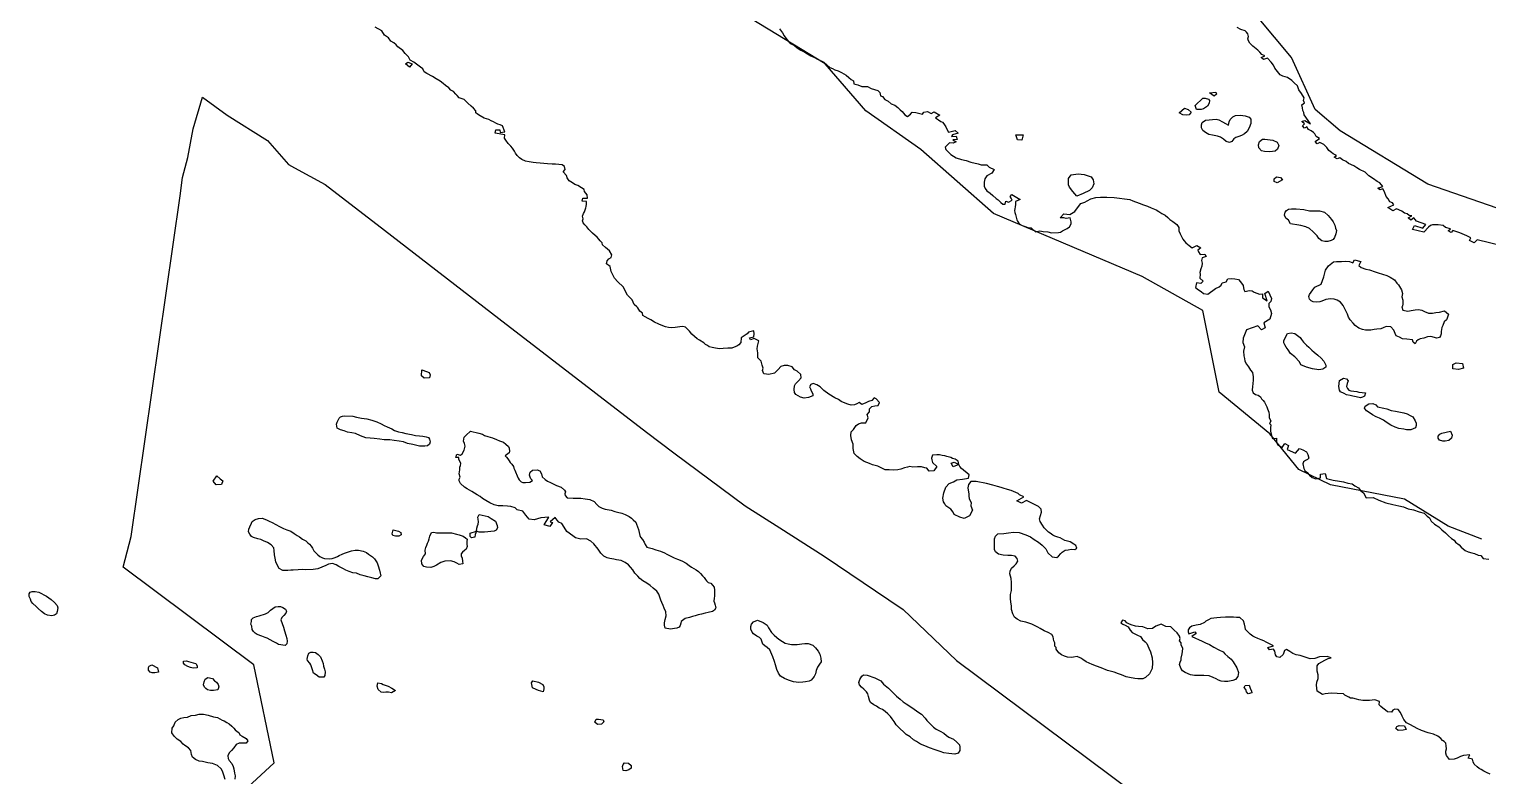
# Model space of a CAD drawing. Header units: metres. Extents: x 13.21 to 19.52, y 42.14 to 46.62.
# Drawn here: x 15.2277 to 15.4171, y 43.8948 to 43.9919 of the extents above; entities that cross this region are included whole.
import ezdxf

# ---------------------------------------------------------------- set-up
doc = ezdxf.new("R2010")
doc.units = ezdxf.units.M
doc.header["$MEASUREMENT"] = 0
for name, color, linetype in [('CESTE', 5, 'Continuous'), ('granica', 2, 'Continuous'), ('hr', 9, 'Continuous')]:
    doc.layers.add(name, color=color, linetype=linetype)

msp = doc.modelspace()

# ---------------------------------------------------------------- linework, layer by layer
at = {"layer": 'CESTE'}
for points in [[(15.45416, 43.94772), (15.44783, 43.95325), (15.4365, 43.96029), (15.42992, 43.96568), (15.42559, 43.96744), (15.41831, 43.96858), (15.40932, 43.97169), (15.39793, 43.97866), (15.39469, 43.98141), (15.39162, 43.98815), (15.38519, 43.99587), (15.36815, 44.00631), (15.36432, 44.01093), (15.36068, 44.01761), (15.35487, 44.02347), (15.34184, 44.03433), (15.3224, 44.04236), (15.3135, 44.05019)], [(15.41631, 43.92557), (15.41195, 43.92727), (15.40629, 43.93075), (15.39668, 43.93262), (15.39257, 43.9346), (15.38877, 43.93924), (15.38222, 43.94466), (15.38007, 43.95529), (15.37221, 43.95969), (15.35288, 43.96789), (15.34345, 43.97622), (15.33634, 43.98124), (15.33105, 43.98734), (15.31204, 43.99894)]]:
    msp.add_lwpolyline(points, dxfattribs=at)
at = {"layer": 'granica'}
msp.add_lwpolyline([(15.25493, 43.89228), (15.2595, 43.8965), (15.25683, 43.90924), (15.23986, 43.9219), (15.24091, 43.92589), (15.2473, 43.97021), (15.2476, 43.97256), (15.24828, 43.97518), (15.24897, 43.97892), (15.2502, 43.98301), (15.25337, 43.98068), (15.25862, 43.97737), (15.26136, 43.97425), (15.26213, 43.97384), (15.26611, 43.97168), (15.2738, 43.96574), (15.28867, 43.95425), (15.30783, 43.93946), (15.3114, 43.9368), (15.32065, 43.92988), (15.32515, 43.92702), (15.33091, 43.92336), (15.33931, 43.91768), (15.34117, 43.91643), (15.34808, 43.90978), (15.37097, 43.89273)], dxfattribs=at)
at = {"layer": 'hr'}
for points in [[(15.41739, 43.895), (15.41692, 43.89523), (15.41658, 43.89539), (15.41623, 43.8956), (15.41597, 43.89573), (15.41572, 43.89597), (15.41534, 43.89631), (15.41518, 43.89661), (15.41512, 43.89697), (15.41455, 43.89711), (15.41477, 43.89752), (15.41393, 43.89744), (15.41353, 43.8973), (15.41313, 43.89711), (15.41273, 43.89696), (15.41213, 43.89692), (15.41172, 43.89745), (15.41166, 43.89776), (15.41166, 43.898), (15.41173, 43.89832), (15.41169, 43.89871), (15.41166, 43.89903), (15.41144, 43.89924), (15.41121, 43.8994), (15.41099, 43.89963), (15.41062, 43.89995), (15.41005, 43.9002), (15.40935, 43.90038), (15.4085, 43.9007), (15.40793, 43.90096), (15.40707, 43.90142), (15.40652, 43.90169), (15.40618, 43.90211), (15.40596, 43.90254), (15.40574, 43.90302), (15.40545, 43.9034), (15.40504, 43.90348), (15.40478, 43.90332), (15.40459, 43.90307), (15.40406, 43.90313), (15.4038, 43.90334), (15.40345, 43.90357), (15.4032, 43.9038), (15.403, 43.90403), (15.40301, 43.90444), (15.40241, 43.90467), (15.40174, 43.90458), (15.4012, 43.90458), (15.40088, 43.9046), (15.40035, 43.90469), (15.40006, 43.90474), (15.39955, 43.90487), (15.39926, 43.9049), (15.39904, 43.90504), (15.39853, 43.90526), (15.39835, 43.90545), (15.39755, 43.90549), (15.39673, 43.90554), (15.39597, 43.90545), (15.39564, 43.90538), (15.39495, 43.90579), (15.39489, 43.9062), (15.39486, 43.90659), (15.39488, 43.90696), (15.39507, 43.90746), (15.39505, 43.90792), (15.39492, 43.9084), (15.39492, 43.90908), (15.39517, 43.90941), (15.39591, 43.90985), (15.39635, 43.91003), (15.39676, 43.91014), (15.39623, 43.91032), (15.39523, 43.91028), (15.39463, 43.91004), (15.39403, 43.90999), (15.3935, 43.91019), (15.39274, 43.91042), (15.39219, 43.91053), (15.39178, 43.91069), (15.3914, 43.91094), (15.39096, 43.91122), (15.39068, 43.91108), (15.39051, 43.91056), (15.39007, 43.91019), (15.38971, 43.91028), (15.38953, 43.91051), (15.38943, 43.91099), (15.38927, 43.91126), (15.38874, 43.91118), (15.38851, 43.91149), (15.38925, 43.9117), (15.38829, 43.91216), (15.38801, 43.91234), (15.38766, 43.91248), (15.38721, 43.91264), (15.38683, 43.9128), (15.38658, 43.91294), (15.38623, 43.91321), (15.38601, 43.91344), (15.38563, 43.91381), (15.38559, 43.91413), (15.38551, 43.91452), (15.38535, 43.91493), (15.38487, 43.91537), (15.38446, 43.91537), (15.38408, 43.9154), (15.38357, 43.91543), (15.38302, 43.91541), (15.38239, 43.91537), (15.38192, 43.91534), (15.38113, 43.91525), (15.38081, 43.91509), (15.38046, 43.9149), (15.38029, 43.91472), (15.37976, 43.91445), (15.37924, 43.9144), (15.37865, 43.91427), (15.37836, 43.91404), (15.37817, 43.91376), (15.37817, 43.91352), (15.37827, 43.91324), (15.37906, 43.91351), (15.37921, 43.91331), (15.37865, 43.91292), (15.37912, 43.91271), (15.37951, 43.91253), (15.37998, 43.91232), (15.38043, 43.9121), (15.38093, 43.91186), (15.38153, 43.91152), (15.38216, 43.91118), (15.38271, 43.9109), (15.38296, 43.91065), (15.38334, 43.91029), (15.38375, 43.90994), (15.38403, 43.9096), (15.38451, 43.90884), (15.38471, 43.90822), (15.38464, 43.90772), (15.38432, 43.90733), (15.38397, 43.90717), (15.38333, 43.90704), (15.3829, 43.90704), (15.38248, 43.90708), (15.38212, 43.90722), (15.38181, 43.90742), (15.38143, 43.90758), (15.3809, 43.90779), (15.3802, 43.90784), (15.37963, 43.90784), (15.37902, 43.90783), (15.37848, 43.90793), (15.37781, 43.90823), (15.37744, 43.90843), (15.37722, 43.90878), (15.37706, 43.90928), (15.37715, 43.90958), (15.37727, 43.90987), (15.37727, 43.91008), (15.3774, 43.91065), (15.37744, 43.91095), (15.37751, 43.91134), (15.37729, 43.91182), (15.37728, 43.91207), (15.37705, 43.91234), (15.37715, 43.91265), (15.37706, 43.91294), (15.37677, 43.91338), (15.37636, 43.91372), (15.37592, 43.91415), (15.37528, 43.9142), (15.37468, 43.9145), (15.374, 43.91425), (15.37353, 43.91396), (15.37293, 43.91392), (15.3723, 43.91416), (15.37172, 43.9142), (15.37135, 43.91427), (15.37078, 43.91441), (15.37046, 43.91457), (15.37023, 43.9147), (15.37001, 43.91496), (15.36964, 43.91502), (15.36945, 43.91468), (15.3697, 43.91453), (15.37002, 43.91438), (15.37037, 43.91418), (15.37066, 43.91373), (15.37093, 43.91344), (15.37159, 43.9131), (15.37199, 43.91291), (15.37225, 43.91252), (15.37258, 43.91223), (15.37281, 43.912), (15.37306, 43.91141), (15.37331, 43.91093), (15.3735, 43.91013), (15.37356, 43.90949), (15.37349, 43.90873), (15.37318, 43.90807), (15.37262, 43.90757), (15.37229, 43.90742), (15.37166, 43.90741), (15.37124, 43.90743), (15.37057, 43.90759), (15.37014, 43.90768), (15.36953, 43.90791), (15.36912, 43.90807), (15.36855, 43.90826), (15.36769, 43.9085), (15.3669, 43.90885), (15.36626, 43.90906), (15.36573, 43.90926), (15.36493, 43.9096), (15.36449, 43.9099), (15.36423, 43.91011), (15.36376, 43.91029), (15.36331, 43.9102), (15.363, 43.91016), (15.36252, 43.9102), (15.36211, 43.91034), (15.36175, 43.91052), (15.36138, 43.91077), (15.36106, 43.91128), (15.36106, 43.91148), (15.36088, 43.91164), (15.36087, 43.91208), (15.36074, 43.91235), (15.36065, 43.91288), (15.36049, 43.91315), (15.35998, 43.91342), (15.35948, 43.91363), (15.35897, 43.91393), (15.35865, 43.91411), (15.35789, 43.91453), (15.35712, 43.91477), (15.35646, 43.91489), (15.35599, 43.91516), (15.35563, 43.91544), (15.35541, 43.91585), (15.35525, 43.9164), (15.35523, 43.9169), (15.35516, 43.91739), (15.3551, 43.91784), (15.3551, 43.91837), (15.35523, 43.91887), (15.35526, 43.91938), (15.35522, 43.91993), (15.3552, 43.92043), (15.35504, 43.92107), (15.35507, 43.92139), (15.35526, 43.92178), (15.35558, 43.92208), (15.35586, 43.92237), (15.35606, 43.92272), (15.35599, 43.92304), (15.3557, 43.92334), (15.35526, 43.92345), (15.35478, 43.92345), (15.35415, 43.92347), (15.35355, 43.92359), (15.35317, 43.9239), (15.35304, 43.9242), (15.35304, 43.92475), (15.35301, 43.92519), (15.35304, 43.9256), (15.35314, 43.92595), (15.35346, 43.92624), (15.35425, 43.92631), (15.35485, 43.92638), (15.35549, 43.92647), (15.35622, 43.92642), (15.3571, 43.92612), (15.35771, 43.92588), (15.35818, 43.92551), (15.35875, 43.92519), (15.35924, 43.9248), (15.35971, 43.9243), (15.35997, 43.92379), (15.36054, 43.92327), (15.36113, 43.92319), (15.36136, 43.92334), (15.36165, 43.92368), (15.36183, 43.92388), (15.36221, 43.92415), (15.3626, 43.92418), (15.36298, 43.92425), (15.36346, 43.9242), (15.36374, 43.92438), (15.36358, 43.92475), (15.36332, 43.92493), (15.36285, 43.92521), (15.36218, 43.9254), (15.36187, 43.92558), (15.36155, 43.92574), (15.36126, 43.92583), (15.36085, 43.92597), (15.3606, 43.9261), (15.36028, 43.92633), (15.36003, 43.92649), (15.35949, 43.92702), (15.35927, 43.92739), (15.35898, 43.92786), (15.35888, 43.92821), (15.35899, 43.92865), (15.35914, 43.92908), (15.3591, 43.92945), (15.35876, 43.92981), (15.35806, 43.93015), (15.35717, 43.93059), (15.35654, 43.93022), (15.35593, 43.93056), (15.35682, 43.93105), (15.35629, 43.93132), (15.35609, 43.9315), (15.35552, 43.93175), (15.35521, 43.93187), (15.35474, 43.93201), (15.35416, 43.93219), (15.35388, 43.93226), (15.35343, 43.9324), (15.35282, 43.93258), (15.352, 43.93281), (15.35063, 43.93304), (15.34997, 43.93304), (15.34965, 43.93267), (15.34956, 43.93224), (15.34959, 43.93194), (15.34971, 43.93146), (15.34971, 43.9312), (15.34975, 43.9308), (15.34999, 43.93031), (15.34997, 43.9299), (15.35018, 43.92934), (15.34977, 43.92858), (15.34908, 43.92826), (15.34851, 43.92841), (15.3478, 43.92876), (15.34766, 43.92909), (15.34738, 43.92944), (15.34669, 43.92991), (15.34657, 43.93017), (15.34641, 43.93041), (15.34633, 43.93091), (15.34646, 43.93159), (15.3467, 43.93232), (15.34716, 43.93279), (15.34769, 43.933), (15.34813, 43.93326), (15.34887, 43.93337), (15.34964, 43.93349), (15.34972, 43.93393), (15.34874, 43.93473), (15.34851, 43.93501), (15.34842, 43.93528), (15.34832, 43.93572), (15.34793, 43.93596), (15.34759, 43.93606), (15.34734, 43.93617), (15.34686, 43.93629), (15.34658, 43.93638), (15.34623, 43.93643), (15.34587, 43.93652), (15.34556, 43.93654), (15.34498, 43.93647), (15.34486, 43.93611), (15.34489, 43.93587), (15.34498, 43.93553), (15.34554, 43.93501), (15.34514, 43.93446), (15.34454, 43.93438), (15.34425, 43.9348), (15.34397, 43.93485), (15.34356, 43.93495), (15.34301, 43.93496), (15.34241, 43.93493), (15.34205, 43.93502), (15.34173, 43.93493), (15.34133, 43.93482), (15.34088, 43.93467), (15.34048, 43.93459), (15.33988, 43.93453), (15.33936, 43.93457), (15.33884, 43.93459), (15.33788, 43.93505), (15.33717, 43.93521), (15.3368, 43.93538), (15.3361, 43.93567), (15.33559, 43.93599), (15.33521, 43.93631), (15.33482, 43.93668), (15.33466, 43.93736), (15.33467, 43.93791), (15.33445, 43.93849), (15.33439, 43.93904), (15.33441, 43.9395), (15.33473, 43.93983), (15.33505, 43.94032), (15.33538, 43.94055), (15.33574, 43.94067), (15.33634, 43.9407), (15.33662, 43.94133), (15.33648, 43.94176), (15.33679, 43.94209), (15.33679, 43.94252), (15.33712, 43.94281), (15.33748, 43.9429), (15.33792, 43.94295), (15.3381, 43.94334), (15.33765, 43.9438), (15.3374, 43.94391), (15.33709, 43.94359), (15.33668, 43.94345), (15.33632, 43.94327), (15.33579, 43.94307), (15.33546, 43.94334), (15.33515, 43.94317), (15.33486, 43.94304), (15.33441, 43.94299), (15.334, 43.94309), (15.33365, 43.94322), (15.33314, 43.94347), (15.33279, 43.9437), (15.33229, 43.94393), (15.33153, 43.94441), (15.33086, 43.94487), (15.33039, 43.94535), (15.32997, 43.94562), (15.32947, 43.94578), (15.32918, 43.94567), (15.32899, 43.94535), (15.32912, 43.9451), (15.32921, 43.94485), (15.32946, 43.94446), (15.32943, 43.94421), (15.32888, 43.94398), (15.32832, 43.94389), (15.32784, 43.94402), (15.32724, 43.94437), (15.32704, 43.94462), (15.32702, 43.94503), (15.32705, 43.94548), (15.32718, 43.94574), (15.32759, 43.94613), (15.32794, 43.94653), (15.32788, 43.94698), (15.3274, 43.94738), (15.32707, 43.94759), (15.32676, 43.94798), (15.32619, 43.94812), (15.32572, 43.94814), (15.32527, 43.948), (15.32492, 43.94761), (15.32448, 43.94713), (15.32372, 43.94697), (15.32343, 43.947), (15.32308, 43.94704), (15.32289, 43.9475), (15.323, 43.9478), (15.32287, 43.94818), (15.32274, 43.94871), (15.32229, 43.94914), (15.32229, 43.94979), (15.32219, 43.95029), (15.32226, 43.95066), (15.32241, 43.95134), (15.32184, 43.95164), (15.32136, 43.95148), (15.3212, 43.95171), (15.32178, 43.95184), (15.32184, 43.95223), (15.32178, 43.95265), (15.32108, 43.95247), (15.32089, 43.95223), (15.32067, 43.95207), (15.32013, 43.95175), (15.32009, 43.95114), (15.31981, 43.9508), (15.31959, 43.95065), (15.31924, 43.95052), (15.31892, 43.9504), (15.31842, 43.95038), (15.31778, 43.95034), (15.31733, 43.95031), (15.31682, 43.9504), (15.31638, 43.95047), (15.31596, 43.95058), (15.31574, 43.95075), (15.31549, 43.95088), (15.31527, 43.95107), (15.31472, 43.95143), (15.31444, 43.9516), (15.31409, 43.95189), (15.31372, 43.95221), (15.31342, 43.95258), (15.31317, 43.95285), (15.31289, 43.95313), (15.31254, 43.95322), (15.31215, 43.95315), (15.31156, 43.95306), (15.31108, 43.95304), (15.3107, 43.95306), (15.31031, 43.95315), (15.30994, 43.95328), (15.30943, 43.95352), (15.30888, 43.95376), (15.30841, 43.95409), (15.30806, 43.95425), (15.30765, 43.95448), (15.30736, 43.95463), (15.3073, 43.95492), (15.30697, 43.95521), (15.3067, 43.95564), (15.30657, 43.95574), (15.30624, 43.95608), (15.30597, 43.95666), (15.30538, 43.95729), (15.30479, 43.95835), (15.30412, 43.95902), (15.30368, 43.95948), (15.30348, 43.9599), (15.30326, 43.96037), (15.30314, 43.96101), (15.30263, 43.96134), (15.30273, 43.96175), (15.30294, 43.962), (15.30323, 43.96218), (15.30334, 43.96254), (15.30303, 43.96303), (15.30253, 43.96349), (15.30212, 43.96383), (15.30206, 43.96406), (15.30183, 43.96436), (15.30167, 43.96454), (15.30145, 43.96482), (15.30116, 43.96504), (15.30082, 43.96534), (15.30037, 43.9658), (15.30009, 43.96616), (15.29984, 43.9664), (15.29961, 43.96669), (15.29954, 43.96695), (15.2996, 43.9672), (15.29952, 43.96754), (15.29967, 43.96788), (15.29977, 43.96811), (15.29986, 43.96836), (15.29996, 43.96861), (15.29999, 43.96882), (15.30003, 43.96911), (15.30003, 43.96947), (15.29948, 43.9695), (15.29958, 43.96987), (15.30018, 43.9699), (15.30012, 43.97031), (15.2998, 43.97076), (15.29974, 43.971), (15.29939, 43.97125), (15.29894, 43.97152), (15.29853, 43.97166), (15.29824, 43.97188), (15.2978, 43.97214), (15.29754, 43.97255), (15.29745, 43.97285), (15.29703, 43.97333), (15.29729, 43.97362), (15.2972, 43.97402), (15.29687, 43.9742), (15.29644, 43.97426), (15.29601, 43.97431), (15.29558, 43.97431), (15.29497, 43.97436), (15.29449, 43.97438), (15.29405, 43.97442), (15.29351, 43.97447), (15.2931, 43.97451), (15.29259, 43.97459), (15.29214, 43.9747), (15.29167, 43.97492), (15.29134, 43.97513), (15.29103, 43.97543), (15.29081, 43.97575), (15.29068, 43.97598), (15.29043, 43.97637), (15.29021, 43.97665), (15.28986, 43.97701), (15.28957, 43.97744), (15.28941, 43.97769), (15.28944, 43.97811), (15.28817, 43.97833), (15.28827, 43.97879), (15.28881, 43.97879), (15.28884, 43.97842), (15.28944, 43.97849), (15.28912, 43.97928), (15.28884, 43.97941), (15.28855, 43.9795), (15.28826, 43.97964), (15.28798, 43.97982), (15.28767, 43.97994), (15.28738, 43.9801), (15.28677, 43.9803), (15.28624, 43.9806), (15.28591, 43.98081), (15.28566, 43.98097), (15.28569, 43.98123), (15.28536, 43.98157), (15.28509, 43.98186), (15.28463, 43.98225), (15.28416, 43.98273), (15.28353, 43.98293), (15.28327, 43.98321), (15.28306, 43.98341), (15.28277, 43.98377), (15.28245, 43.98391), (15.28216, 43.98424), (15.28172, 43.98455), (15.28143, 43.98481), (15.28105, 43.98509), (15.28054, 43.98538), (15.28003, 43.9857), (15.27931, 43.98607), (15.27898, 43.98631), (15.2788, 43.98668), (15.27851, 43.98691), (15.27762, 43.98758), (15.27715, 43.98782), (15.27693, 43.98824), (15.27652, 43.98871), (15.27619, 43.9891), (15.27554, 43.98957), (15.27534, 43.98981), (15.27501, 43.99008), (15.27465, 43.99031), (15.27432, 43.99073), (15.27383, 43.99108), (15.27346, 43.99162), (15.2726, 43.99212)], [(15.3251, 43.99191), (15.32551, 43.99139), (15.32573, 43.991), (15.32608, 43.99052), (15.32636, 43.99016), (15.32662, 43.98995), (15.32707, 43.98971), (15.32742, 43.98942), (15.32787, 43.98914), (15.3284, 43.98887), (15.32875, 43.98865), (15.32917, 43.98837), (15.32964, 43.98818), (15.33005, 43.98796), (15.33085, 43.98757), (15.33132, 43.98718), (15.33164, 43.98688), (15.33199, 43.98672), (15.33231, 43.98658), (15.33275, 43.98642), (15.33317, 43.98622), (15.33377, 43.98588), (15.33412, 43.98558), (15.3344, 43.98533), (15.33472, 43.98515), (15.33475, 43.98476), (15.33528, 43.98461), (15.33581, 43.98442), (15.33654, 43.98438), (15.33701, 43.98416), (15.33788, 43.98388), (15.33814, 43.98364), (15.33822, 43.98317), (15.33847, 43.98311), (15.33879, 43.98271), (15.33923, 43.98249), (15.3396, 43.98214), (15.34007, 43.98196), (15.34048, 43.98166), (15.34079, 43.98135), (15.34105, 43.98114), (15.34139, 43.98071), (15.34174, 43.98052), (15.34213, 43.98082), (15.34235, 43.98105), (15.34283, 43.981), (15.34369, 43.98079), (15.34387, 43.98105), (15.34435, 43.98116), (15.3448, 43.98091), (15.34521, 43.98112), (15.34594, 43.98068), (15.34537, 43.98032), (15.34578, 43.98008), (15.34607, 43.97985), (15.34626, 43.97976), (15.34645, 43.97956), (15.34673, 43.97917), (15.34679, 43.97896), (15.34705, 43.97848), (15.34791, 43.97869), (15.34832, 43.97834), (15.34756, 43.97811), (15.34743, 43.97789), (15.34807, 43.97796), (15.34819, 43.9775), (15.34762, 43.97746), (15.34807, 43.97722), (15.34768, 43.97704), (15.34718, 43.97709), (15.34664, 43.9765), (15.34673, 43.97622), (15.34737, 43.97558), (15.34807, 43.97511), (15.34876, 43.97493), (15.34937, 43.97478), (15.34997, 43.97457), (15.35093, 43.97434), (15.35128, 43.9742), (15.35204, 43.9742), (15.35236, 43.9739), (15.35297, 43.97361), (15.35269, 43.97312), (15.35203, 43.97281), (15.35178, 43.97242), (15.35171, 43.97198), (15.35171, 43.97175), (15.35168, 43.97146), (15.35181, 43.97113), (15.35203, 43.97084), (15.35245, 43.97052), (15.3528, 43.97025), (15.35324, 43.96985), (15.35349, 43.96965), (15.35384, 43.96933), (15.35412, 43.96912), (15.35441, 43.9691), (15.35451, 43.96949), (15.35487, 43.96938), (15.35534, 43.96963), (15.35521, 43.96988), (15.35505, 43.97011), (15.3553, 43.97038), (15.35635, 43.9697), (15.35575, 43.96945), (15.35574, 43.96908), (15.35572, 43.96874), (15.35568, 43.96848), (15.35561, 43.96828), (15.35569, 43.96803), (15.35577, 43.96777), (15.35585, 43.9674), (15.35593, 43.96709), (15.35603, 43.9669), (15.35625, 43.96656), (15.35664, 43.96633), (15.35701, 43.96619), (15.35737, 43.96608), (15.35778, 43.96603), (15.35837, 43.96551), (15.35893, 43.96563), (15.35935, 43.96554), (15.35995, 43.96551), (15.36043, 43.9654), (15.36133, 43.96542), (15.36161, 43.96548), (15.36185, 43.96562), (15.36248, 43.96593), (15.36276, 43.96618), (15.363, 43.96653), (15.36299, 43.9668), (15.36287, 43.96733), (15.36235, 43.96725), (15.36205, 43.96733), (15.36157, 43.96734), (15.36204, 43.96784), (15.36283, 43.96777), (15.36348, 43.96815), (15.36392, 43.9688), (15.36424, 43.96918), (15.36476, 43.96937), (15.36507, 43.96954), (15.36554, 43.9698), (15.36618, 43.96997), (15.36681, 43.97002), (15.3676, 43.97002), (15.36855, 43.96999), (15.37062, 43.96971), (15.371, 43.96953), (15.3718, 43.96923), (15.37239, 43.96901), (15.3729, 43.96884), (15.37338, 43.96863), (15.37401, 43.96836), (15.37439, 43.96814), (15.37474, 43.9679), (15.37519, 43.96766), (15.37554, 43.96738), (15.37582, 43.96712), (15.37621, 43.96685), (15.37673, 43.96646), (15.37699, 43.96608), (15.37699, 43.96566), (15.37715, 43.96527), (15.37728, 43.96498), (15.37747, 43.96456), (15.37766, 43.96434), (15.37788, 43.96408), (15.37811, 43.9639), (15.37833, 43.96374), (15.37871, 43.96341), (15.37929, 43.96372), (15.37982, 43.96342), (15.37945, 43.96312), (15.37951, 43.96289), (15.37975, 43.96257), (15.38033, 43.96262), (15.38052, 43.9623), (15.38001, 43.96211), (15.37991, 43.96177), (15.37998, 43.96145), (15.37994, 43.96103), (15.37982, 43.96069), (15.3797, 43.96024), (15.37974, 43.95999), (15.37969, 43.9595), (15.38012, 43.9591), (15.37982, 43.95879), (15.37926, 43.95888), (15.37915, 43.95829), (15.37953, 43.95799), (15.37985, 43.95774), (15.38016, 43.9575), (15.38074, 43.95739), (15.38172, 43.95813), (15.38219, 43.95836), (15.38246, 43.95859), (15.38261, 43.95886), (15.38311, 43.95902), (15.38332, 43.9594), (15.38384, 43.95945), (15.38426, 43.95939), (15.3847, 43.95932), (15.38499, 43.95899), (15.38533, 43.95855), (15.38536, 43.95822), (15.38541, 43.958), (15.38553, 43.95777), (15.38614, 43.9579), (15.38651, 43.95783), (15.38674, 43.95767), (15.38743, 43.95742), (15.38782, 43.95744), (15.38785, 43.95694), (15.38842, 43.95652), (15.38813, 43.95751), (15.38858, 43.95778), (15.38902, 43.95684), (15.38893, 43.95646), (15.38867, 43.95618), (15.38867, 43.95575), (15.38887, 43.95536), (15.38902, 43.95488), (15.38879, 43.95414), (15.38801, 43.95367), (15.38816, 43.95302), (15.38771, 43.95277), (15.38721, 43.95328), (15.38577, 43.95279), (15.38549, 43.95213), (15.38533, 43.95167), (15.3853, 43.95112), (15.38549, 43.95054), (15.38536, 43.95001), (15.38539, 43.94939), (15.38548, 43.94903), (15.38556, 43.94868), (15.38574, 43.94831), (15.38603, 43.94794), (15.38628, 43.94754), (15.38653, 43.94721), (15.38663, 43.94665), (15.38663, 43.94625), (15.3866, 43.94575), (15.38653, 43.9454), (15.3865, 43.94493), (15.38663, 43.94459), (15.38691, 43.94435), (15.38726, 43.94426), (15.38758, 43.94408), (15.38771, 43.94381), (15.38793, 43.9436), (15.38809, 43.94335), (15.38827, 43.943), (15.3884, 43.94278), (15.38847, 43.94248), (15.38865, 43.94207), (15.38869, 43.94172), (15.38871, 43.94136), (15.3889, 43.94089), (15.38874, 43.9406), (15.3889, 43.94041), (15.38888, 43.94001), (15.38887, 43.93959), (15.38899, 43.93904), (15.38915, 43.93865), (15.38964, 43.9387), (15.38966, 43.93818), (15.3898, 43.93785), (15.39037, 43.93749), (15.39074, 43.93799), (15.39122, 43.93774), (15.39103, 43.93723), (15.39214, 43.93675), (15.39264, 43.93733), (15.39306, 43.93719), (15.39354, 43.93691), (15.39372, 43.93657), (15.39386, 43.93609), (15.39369, 43.93591), (15.39341, 43.9358), (15.39316, 43.93561), (15.39306, 43.93536), (15.39321, 43.93476), (15.39335, 43.93449), (15.39363, 43.93424), (15.39394, 43.9339), (15.3943, 43.93356), (15.39475, 43.93342), (15.39535, 43.93353), (15.39538, 43.93399), (15.39597, 43.9341), (15.39616, 43.93344), (15.39701, 43.93325), (15.39783, 43.93311), (15.39835, 43.93301), (15.3989, 43.93286), (15.39946, 43.93275), (15.39982, 43.93251), (15.40032, 43.93224), (15.40054, 43.93187), (15.40093, 43.9316), (15.40128, 43.93092), (15.40219, 43.93096), (15.40294, 43.93063), (15.40383, 43.93029), (15.40474, 43.93008), (15.40552, 43.92989), (15.40614, 43.92977), (15.40673, 43.92951), (15.40745, 43.92936), (15.40819, 43.9291), (15.40885, 43.92894), (15.40924, 43.92856), (15.40952, 43.92832), (15.40972, 43.92789), (15.41015, 43.92753), (15.41073, 43.92717), (15.41112, 43.92679), (15.41158, 43.92637), (15.412, 43.92599), (15.41236, 43.92566), (15.41273, 43.92542), (15.41289, 43.92519), (15.41336, 43.92482), (15.41364, 43.9245), (15.41415, 43.92409), (15.41456, 43.9239), (15.41504, 43.92379), (15.41536, 43.9237), (15.41584, 43.92349), (15.41619, 43.92343), (15.41651, 43.92306), (15.41724, 43.92296)], [(15.4189, 43.9637), (15.41569, 43.96447), (15.41534, 43.96409), (15.41473, 43.9644), (15.4149, 43.96473), (15.4147, 43.96483), (15.41439, 43.96498), (15.41347, 43.96539), (15.41257, 43.96569), (15.41232, 43.96541), (15.41194, 43.96562), (15.41226, 43.96592), (15.41159, 43.96608), (15.41128, 43.96633), (15.41065, 43.96643), (15.40992, 43.96642), (15.40966, 43.96633), (15.40937, 43.96611), (15.4088, 43.96546), (15.4073, 43.96581), (15.40756, 43.96633), (15.40864, 43.96599), (15.40905, 43.96645), (15.40782, 43.9669), (15.4075, 43.96734), (15.40709, 43.96702), (15.40676, 43.96734), (15.40724, 43.96757), (15.40687, 43.96764), (15.40661, 43.96784), (15.40626, 43.96794), (15.40595, 43.96819), (15.40524, 43.96849), (15.40476, 43.96824), (15.40413, 43.96869), (15.40491, 43.96901), (15.40473, 43.96929), (15.40439, 43.96943), (15.40416, 43.96979), (15.40388, 43.97009), (15.40366, 43.97071), (15.40344, 43.9711), (15.40305, 43.97098), (15.40283, 43.97119), (15.40347, 43.97139), (15.40309, 43.97187), (15.40273, 43.97205), (15.40226, 43.97238), (15.40163, 43.97279), (15.40118, 43.97327), (15.40043, 43.97362), (15.4001, 43.97382), (15.39969, 43.9741), (15.39902, 43.97441), (15.39868, 43.97467), (15.39823, 43.97489), (15.39786, 43.97513), (15.39753, 43.97499), (15.39712, 43.97521), (15.39744, 43.97545), (15.39703, 43.97567), (15.39678, 43.97581), (15.39646, 43.97609), (15.39617, 43.97648), (15.39579, 43.97685), (15.39528, 43.97712), (15.39493, 43.97696), (15.39468, 43.97727), (15.39522, 43.97764), (15.3948, 43.9779), (15.39465, 43.97824), (15.39445, 43.97842), (15.39417, 43.97863), (15.39382, 43.97883), (15.3936, 43.97916), (15.39328, 43.979), (15.39302, 43.9793), (15.39331, 43.97957), (15.39294, 43.97985), (15.39335, 43.97998), (15.39405, 43.97956), (15.39326, 43.98071), (15.39319, 43.98103), (15.39306, 43.98126), (15.39303, 43.98163), (15.39294, 43.98201), (15.39328, 43.98227), (15.39316, 43.9826), (15.39325, 43.98292), (15.39288, 43.98348), (15.39256, 43.98396), (15.3924, 43.98449), (15.39195, 43.98487), (15.39163, 43.98516), (15.39106, 43.98558), (15.39049, 43.98573), (15.39011, 43.98593), (15.38979, 43.98636), (15.38942, 43.9868), (15.38926, 43.98717), (15.38898, 43.98758), (15.3885, 43.98808), (15.38798, 43.98792), (15.38764, 43.98815), (15.38815, 43.9884), (15.38776, 43.98858), (15.38748, 43.98886), (15.38723, 43.98914), (15.38701, 43.9893), (15.38656, 43.98966), (15.38618, 43.99003), (15.38602, 43.99035), (15.38593, 43.9906), (15.386, 43.99088), (15.38592, 43.99124), (15.38577, 43.99147), (15.38558, 43.99165), (15.385, 43.99183), (15.38453, 43.99206)], [(15.25312, 43.89434), (15.25293, 43.89489), (15.25278, 43.89542), (15.25261, 43.89571), (15.25211, 43.89613), (15.25147, 43.8964), (15.25086, 43.89649), (15.2502, 43.89665), (15.24976, 43.89672), (15.24928, 43.89694), (15.24886, 43.89722), (15.24874, 43.89757), (15.24868, 43.89809), (15.24836, 43.89843), (15.24788, 43.89873), (15.24769, 43.89889), (15.24738, 43.89925), (15.24689, 43.89958), (15.24652, 43.89994), (15.2462, 43.9004), (15.24623, 43.90098), (15.24645, 43.90129), (15.24664, 43.90178), (15.24702, 43.90212), (15.24736, 43.90228), (15.24775, 43.90237), (15.24822, 43.90244), (15.2487, 43.90263), (15.2487, 43.90263), (15.24925, 43.90269), (15.24974, 43.9028), (15.25029, 43.9028), (15.25093, 43.90267), (15.25159, 43.90248), (15.25213, 43.90238), (15.25273, 43.90205), (15.25301, 43.90196), (15.25336, 43.90173), (15.25365, 43.90155), (15.25401, 43.90123), (15.25426, 43.90098), (15.25444, 43.90079), (15.2547, 43.90057), (15.25489, 43.90041), (15.25502, 43.90011), (15.25531, 43.89995), (15.25584, 43.89963), (15.25607, 43.89933), (15.25584, 43.89905), (15.25496, 43.89906), (15.25454, 43.89887), (15.25423, 43.89844), (15.25394, 43.8981), (15.25366, 43.8978), (15.25347, 43.89739), (15.2535, 43.89704), (15.25363, 43.89681), (15.25397, 43.8964), (15.25417, 43.89599), (15.25426, 43.89569), (15.25435, 43.89514), (15.25443, 43.8948), (15.25436, 43.89437)]]:
    msp.add_lwpolyline(points, dxfattribs=at)
for points in [[(15.27741, 43.98733), (15.27708, 43.98693), (15.27653, 43.98735), (15.27684, 43.98758), (15.27741, 43.98733)], [(15.38007, 43.9829), (15.38041, 43.98288), (15.38083, 43.98276), (15.38096, 43.98256), (15.3809, 43.98224), (15.38071, 43.98183), (15.38042, 43.98167), (15.38016, 43.9815), (15.37987, 43.98142), (15.37927, 43.98139), (15.37909, 43.98192), (15.38007, 43.9829)], [(15.38176, 43.98368), (15.38188, 43.9834), (15.38156, 43.98315), (15.38096, 43.98356), (15.38176, 43.98368)], [(15.37772, 43.98158), (15.37819, 43.98139), (15.37858, 43.98107), (15.37833, 43.98073), (15.37798, 43.98066), (15.37749, 43.98073), (15.37702, 43.98096), (15.37772, 43.98158)], [(15.38182, 43.98014), (15.38217, 43.98009), (15.38262, 43.97982), (15.38344, 43.97939), (15.3835, 43.9798), (15.38363, 43.98012), (15.38398, 43.98048), (15.38431, 43.98064), (15.38497, 43.98069), (15.38558, 43.9806), (15.38611, 43.9804), (15.3863, 43.98014), (15.38631, 43.97961), (15.38612, 43.97902), (15.38583, 43.97854), (15.38548, 43.97825), (15.38509, 43.97804), (15.38474, 43.9779), (15.38436, 43.97778), (15.38411, 43.97758), (15.38385, 43.97726), (15.38354, 43.97712), (15.38313, 43.97724), (15.38278, 43.97755), (15.38239, 43.97781), (15.38198, 43.97794), (15.38135, 43.97806), (15.38086, 43.97817), (15.38045, 43.97841), (15.38007, 43.97868), (15.37992, 43.97905), (15.37991, 43.97941), (15.38001, 43.97971), (15.38043, 43.98003), (15.38182, 43.98014)], [(15.35658, 43.97743), (15.35601, 43.97747), (15.35579, 43.97811), (15.35675, 43.97811), (15.35658, 43.97743)], [(15.38918, 43.97741), (15.38975, 43.97718), (15.38995, 43.97672), (15.38978, 43.97626), (15.38949, 43.97601), (15.38879, 43.9759), (15.3881, 43.97594), (15.38769, 43.97606), (15.38737, 43.97642), (15.38731, 43.97684), (15.38743, 43.97727), (15.38785, 43.97757), (15.38813, 43.97754), (15.38918, 43.97741)], [(15.36263, 43.97245), (15.363, 43.97291), (15.3639, 43.97305), (15.36466, 43.97296), (15.36558, 43.97266), (15.36586, 43.97229), (15.36592, 43.97176), (15.36573, 43.97122), (15.36538, 43.97087), (15.36456, 43.97048), (15.36373, 43.97016), (15.36319, 43.97074), (15.36276, 43.97133), (15.36262, 43.9716), (15.36263, 43.97245)], [(15.38975, 43.9719), (15.38936, 43.97206), (15.38936, 43.97239), (15.38965, 43.97264), (15.39019, 43.97256), (15.39041, 43.97227), (15.38975, 43.9719)], [(15.39322, 43.96843), (15.39395, 43.96824), (15.39522, 43.96823), (15.39587, 43.96805), (15.39635, 43.96765), (15.3966, 43.96739), (15.39679, 43.9671), (15.39702, 43.9668), (15.39724, 43.96638), (15.39733, 43.966), (15.39746, 43.96567), (15.39735, 43.96527), (15.3972, 43.96478), (15.39701, 43.96453), (15.39675, 43.96437), (15.39634, 43.96424), (15.39593, 43.96424), (15.39552, 43.96435), (15.39513, 43.96463), (15.39495, 43.96501), (15.3944, 43.96549), (15.39393, 43.96595), (15.39346, 43.96615), (15.39281, 43.96635), (15.39228, 43.96641), (15.39174, 43.9665), (15.39146, 43.96657), (15.3912, 43.96704), (15.39088, 43.96728), (15.39069, 43.96767), (15.39079, 43.96808), (15.39094, 43.96829), (15.39121, 43.96847), (15.39159, 43.9685), (15.39222, 43.96848), (15.39322, 43.96843)], [(15.39707, 43.96162), (15.39744, 43.96164), (15.39808, 43.96166), (15.39865, 43.96168), (15.39914, 43.96167), (15.39957, 43.96147), (15.3998, 43.96189), (15.40062, 43.96164), (15.40034, 43.96113), (15.40065, 43.96089), (15.40126, 43.96065), (15.40171, 43.96056), (15.40247, 43.96033), (15.40284, 43.96019), (15.40341, 43.96001), (15.40396, 43.95983), (15.40443, 43.9596), (15.40498, 43.95926), (15.40529, 43.95884), (15.40548, 43.95862), (15.40588, 43.95798), (15.40602, 43.9575), (15.40595, 43.95706), (15.40607, 43.95663), (15.40607, 43.95615), (15.40601, 43.95586), (15.40592, 43.95575), (15.40605, 43.95534), (15.40672, 43.95518), (15.40715, 43.95527), (15.40767, 43.95536), (15.40808, 43.9554), (15.40853, 43.95534), (15.40887, 43.95516), (15.40941, 43.95495), (15.40989, 43.95495), (15.41033, 43.95502), (15.41084, 43.95506), (15.41147, 43.95526), (15.41199, 43.95479), (15.4118, 43.9543), (15.41173, 43.95408), (15.41144, 43.95381), (15.41125, 43.95335), (15.41113, 43.95307), (15.41102, 43.95257), (15.41102, 43.95223), (15.41096, 43.95197), (15.41083, 43.95179), (15.41046, 43.9517), (15.4097, 43.95191), (15.40925, 43.95188), (15.40877, 43.9517), (15.40831, 43.95161), (15.40804, 43.95147), (15.40784, 43.95128), (15.40766, 43.95097), (15.40738, 43.95118), (15.40732, 43.95149), (15.40658, 43.95154), (15.40601, 43.95161), (15.40562, 43.9518), (15.40521, 43.952), (15.40505, 43.9523), (15.40489, 43.95273), (15.40449, 43.95315), (15.40388, 43.95321), (15.4035, 43.95305), (15.40321, 43.95289), (15.40268, 43.95287), (15.40233, 43.95282), (15.40192, 43.95271), (15.40122, 43.95274), (15.4008, 43.9528), (15.40036, 43.95297), (15.39985, 43.95333), (15.39963, 43.95363), (15.39921, 43.95407), (15.39899, 43.95441), (15.39887, 43.9548), (15.39865, 43.95526), (15.39846, 43.95566), (15.3983, 43.95594), (15.39798, 43.95638), (15.39751, 43.95663), (15.39712, 43.95674), (15.39667, 43.95679), (15.39608, 43.9567), (15.39556, 43.95651), (15.39528, 43.95642), (15.39486, 43.95635), (15.39442, 43.9564), (15.39417, 43.95652), (15.39392, 43.95674), (15.39385, 43.95711), (15.39395, 43.95736), (15.39436, 43.95796), (15.39462, 43.95832), (15.39545, 43.95869), (15.39578, 43.95966), (15.39602, 43.96051), (15.39642, 43.96108), (15.39707, 43.96162)], [(15.39106, 43.95231), (15.39156, 43.95239), (15.39204, 43.9523), (15.39271, 43.95176), (15.3929, 43.95151), (15.39318, 43.95118), (15.39353, 43.95079), (15.39385, 43.95052), (15.39426, 43.95013), (15.39454, 43.94985), (15.39502, 43.94949), (15.39546, 43.9491), (15.39582, 43.94871), (15.39606, 43.94818), (15.39606, 43.94791), (15.39568, 43.94765), (15.39515, 43.94757), (15.39431, 43.94769), (15.39356, 43.94793), (15.3928, 43.94823), (15.39262, 43.94863), (15.39202, 43.94926), (15.39146, 43.94968), (15.39118, 43.95018), (15.39092, 43.95052), (15.39074, 43.95082), (15.39061, 43.95109), (15.3906, 43.95137), (15.39106, 43.95231)], [(15.27865, 43.94755), (15.27928, 43.94737), (15.27963, 43.94723), (15.27976, 43.94693), (15.27967, 43.94652), (15.27897, 43.94648), (15.27862, 43.9468), (15.27865, 43.94755)], [(15.4138, 43.9484), (15.41392, 43.94779), (15.41329, 43.9476), (15.41257, 43.94772), (15.41256, 43.94827), (15.41297, 43.94848), (15.4138, 43.9484)], [(15.39782, 43.94618), (15.39837, 43.94647), (15.39874, 43.94641), (15.39894, 43.94613), (15.39884, 43.94581), (15.39875, 43.9454), (15.39887, 43.94513), (15.39905, 43.94494), (15.39932, 43.94485), (15.40008, 43.94475), (15.40036, 43.94466), (15.40119, 43.94456), (15.40106, 43.94413), (15.40083, 43.94402), (15.40054, 43.94393), (15.40001, 43.94404), (15.39956, 43.94416), (15.39921, 43.94424), (15.39874, 43.94434), (15.39842, 43.94448), (15.39798, 43.94469), (15.39782, 43.94492), (15.39773, 43.94542), (15.39782, 43.94618)], [(15.4036, 43.94257), (15.40397, 43.94248), (15.40454, 43.94229), (15.40509, 43.9422), (15.40556, 43.94211), (15.40617, 43.94199), (15.40664, 43.94183), (15.40699, 43.94165), (15.40734, 43.94148), (15.40766, 43.94096), (15.40778, 43.94064), (15.40778, 43.94035), (15.40769, 43.94002), (15.40708, 43.93979), (15.40654, 43.93975), (15.4062, 43.93984), (15.40556, 43.93996), (15.40505, 43.94011), (15.40452, 43.94037), (15.40388, 43.94076), (15.40356, 43.94103), (15.40302, 43.94128), (15.40258, 43.94146), (15.4021, 43.94172), (15.40169, 43.94202), (15.40134, 43.94224), (15.40108, 43.94259), (15.40118, 43.94284), (15.40166, 43.94316), (15.40217, 43.94319), (15.40255, 43.94302), (15.40276, 43.94275), (15.4036, 43.94257)], [(15.2697, 43.94153), (15.27018, 43.94141), (15.27084, 43.94128), (15.27151, 43.94121), (15.27218, 43.94103), (15.27284, 43.94082), (15.27339, 43.94057), (15.27376, 43.94034), (15.27414, 43.94018), (15.27475, 43.93988), (15.27513, 43.93968), (15.27563, 43.9395), (15.27611, 43.93941), (15.27659, 43.93929), (15.27731, 43.93916), (15.27786, 43.93904), (15.27837, 43.939), (15.27878, 43.93895), (15.27922, 43.93888), (15.27954, 43.93879), (15.27964, 43.93854), (15.27974, 43.9382), (15.27968, 43.9379), (15.27939, 43.93771), (15.27906, 43.93765), (15.27837, 43.93767), (15.27751, 43.93785), (15.27681, 43.93799), (15.27628, 43.93821), (15.2757, 43.9383), (15.27509, 43.9384), (15.2745, 43.93847), (15.27376, 43.93849), (15.27319, 43.93854), (15.27249, 43.93865), (15.27196, 43.93867), (15.27138, 43.93874), (15.27071, 43.93899), (15.27005, 43.93929), (15.26957, 43.9394), (15.26903, 43.93949), (15.26856, 43.93963), (15.26811, 43.93977), (15.26767, 43.93997), (15.26757, 43.9405), (15.26767, 43.94075), (15.26779, 43.94101), (15.26792, 43.9413), (15.26811, 43.94146), (15.26836, 43.94155), (15.26868, 43.94158), (15.2697, 43.94153)], [(15.28608, 43.93934), (15.28653, 43.9392), (15.28682, 43.93904), (15.28725, 43.93889), (15.28783, 43.93872), (15.28837, 43.9385), (15.28875, 43.93833), (15.28926, 43.93815), (15.28958, 43.9379), (15.2899, 43.9376), (15.29002, 43.93738), (15.29006, 43.93701), (15.29, 43.93678), (15.28948, 43.93639), (15.28967, 43.93624), (15.28983, 43.936), (15.28999, 43.93575), (15.29015, 43.93552), (15.29034, 43.9353), (15.29056, 43.935), (15.29062, 43.93477), (15.29072, 43.93454), (15.29084, 43.93431), (15.29106, 43.93381), (15.29116, 43.93349), (15.2913, 43.93326), (15.29155, 43.93303), (15.2918, 43.93294), (15.29212, 43.93292), (15.29269, 43.93299), (15.29304, 43.93319), (15.29282, 43.93342), (15.29272, 43.93364), (15.29266, 43.9339), (15.29272, 43.93427), (15.29304, 43.93454), (15.29365, 43.93456), (15.29399, 43.93445), (15.29422, 43.93406), (15.29431, 43.93367), (15.29466, 43.93331), (15.29497, 43.93308), (15.29539, 43.93292), (15.29587, 43.93266), (15.29615, 43.93253), (15.29675, 43.9323), (15.2972, 43.93193), (15.29733, 43.93172), (15.29723, 43.93147), (15.29727, 43.93125), (15.29755, 43.93095), (15.29831, 43.93088), (15.29929, 43.93088), (15.29987, 43.93081), (15.30046, 43.93073), (15.30104, 43.93047), (15.3014, 43.93006), (15.30164, 43.92979), (15.30209, 43.9296), (15.30246, 43.92944), (15.30326, 43.92932), (15.30371, 43.92917), (15.30409, 43.92908), (15.30463, 43.92896), (15.30508, 43.92878), (15.30558, 43.92851), (15.30587, 43.9283), (15.30609, 43.92806), (15.30644, 43.92775), (15.30656, 43.9275), (15.30666, 43.92715), (15.30678, 43.92683), (15.30688, 43.92642), (15.30698, 43.92605), (15.30708, 43.92583), (15.3073, 43.92553), (15.30752, 43.92516), (15.30767, 43.92485), (15.30789, 43.92452), (15.30856, 43.92434), (15.30904, 43.92416), (15.30967, 43.92399), (15.31018, 43.92377), (15.3105, 43.92363), (15.31142, 43.92313), (15.31187, 43.92296), (15.31244, 43.92274), (15.31301, 43.92242), (15.31336, 43.92214), (15.31368, 43.92191), (15.31399, 43.92175), (15.31428, 43.92157), (15.3146, 43.92134), (15.31485, 43.92109), (15.31513, 43.92079), (15.31533, 43.92057), (15.31548, 43.92033), (15.31564, 43.92013), (15.31586, 43.91993), (15.31619, 43.91985), (15.31643, 43.91958), (15.31663, 43.9193), (15.31669, 43.91892), (15.31669, 43.91867), (15.31666, 43.91814), (15.31662, 43.91789), (15.3166, 43.91748), (15.31666, 43.91727), (15.31676, 43.917), (15.31685, 43.91665), (15.31669, 43.91633), (15.3164, 43.91617), (15.31583, 43.91601), (15.31546, 43.91592), (15.31498, 43.91583), (15.31456, 43.91571), (15.31415, 43.9156), (15.3138, 43.9155), (15.31342, 43.91539), (15.31285, 43.91526), (15.31234, 43.91484), (15.31231, 43.91462), (15.31221, 43.91434), (15.31206, 43.91413), (15.31177, 43.91397), (15.31149, 43.91393), (15.31097, 43.91388), (15.31028, 43.91398), (15.31018, 43.91436), (15.31018, 43.91469), (15.31028, 43.91512), (15.31041, 43.91558), (15.31034, 43.91613), (15.31015, 43.91659), (15.31002, 43.91693), (15.30983, 43.91732), (15.30971, 43.91763), (15.30958, 43.91803), (15.30942, 43.91839), (15.30919, 43.9188), (15.30872, 43.91919), (15.30831, 43.91955), (15.30789, 43.91985), (15.30738, 43.92015), (15.30697, 43.92045), (15.30673, 43.92074), (15.30634, 43.92116), (15.30608, 43.92159), (15.30577, 43.92191), (15.30551, 43.92223), (15.30507, 43.92253), (15.30453, 43.92278), (15.30396, 43.92288), (15.30358, 43.92297), (15.30308, 43.92303), (15.30272, 43.92315), (15.30228, 43.92335), (15.3019, 43.92372), (15.30158, 43.92427), (15.30098, 43.92495), (15.30062, 43.9253), (15.30005, 43.9256), (15.29929, 43.92557), (15.29863, 43.92575), (15.29827, 43.92601), (15.29748, 43.92656), (15.29713, 43.92712), (15.29685, 43.92761), (15.29644, 43.92775), (15.29622, 43.92802), (15.29599, 43.92839), (15.29533, 43.92783), (15.29564, 43.92772), (15.29527, 43.92722), (15.29453, 43.92742), (15.29517, 43.92844), (15.29411, 43.92834), (15.29323, 43.92809), (15.29259, 43.92818), (15.29215, 43.9287), (15.2918, 43.92918), (15.29104, 43.92939), (15.29078, 43.92964), (15.29021, 43.9298), (15.28977, 43.92987), (15.2892, 43.92989), (15.28857, 43.92989), (15.28806, 43.93001), (15.28749, 43.9303), (15.28698, 43.93058), (15.28653, 43.93085), (15.28624, 43.9311), (15.28586, 43.93131), (15.28549, 43.93152), (15.28516, 43.93176), (15.28485, 43.93193), (15.28453, 43.93209), (15.28421, 43.93232), (15.28367, 43.93279), (15.28351, 43.93314), (15.28351, 43.93334), (15.28364, 43.93362), (15.28352, 43.93405), (15.28358, 43.93456), (15.28361, 43.9349), (15.2837, 43.93513), (15.28374, 43.9354), (15.28348, 43.93595), (15.28348, 43.93616), (15.28307, 43.93618), (15.28319, 43.93662), (15.28367, 43.93648), (15.28389, 43.93664), (15.28414, 43.93715), (15.28427, 43.93764), (15.28421, 43.93801), (15.28409, 43.93831), (15.28418, 43.9388), (15.28443, 43.93909), (15.285, 43.9396), (15.28608, 43.93934)], [(15.41224, 43.93958), (15.41246, 43.93906), (15.41237, 43.93869), (15.41202, 43.93837), (15.41157, 43.9383), (15.41126, 43.93832), (15.41081, 43.93843), (15.41063, 43.93867), (15.41065, 43.93894), (15.41088, 43.93919), (15.41111, 43.93935), (15.41224, 43.93958)], [(15.34842, 43.93528), (15.34768, 43.93498), (15.3474, 43.93546), (15.34778, 43.93558), (15.34842, 43.93528)], [(15.25204, 43.93379), (15.25249, 43.93342), (15.25284, 43.93315), (15.25265, 43.93266), (15.25195, 43.93264), (15.25157, 43.93308), (15.25204, 43.93379)], [(15.26018, 43.9272), (15.26072, 43.92695), (15.26113, 43.92676), (15.26164, 43.92658), (15.26209, 43.92628), (15.26247, 43.92603), (15.26278, 43.92585), (15.26317, 43.92555), (15.26358, 43.92533), (15.26384, 43.92509), (15.26406, 43.92491), (15.26428, 43.92466), (15.26447, 43.92439), (15.26463, 43.92406), (15.26495, 43.92375), (15.26514, 43.92354), (15.26542, 43.92329), (15.26575, 43.92313), (15.26603, 43.92304), (15.26667, 43.92302), (15.26702, 43.92306), (15.26739, 43.92316), (15.26771, 43.92329), (15.26793, 43.92343), (15.26831, 43.92359), (15.2686, 43.92373), (15.26901, 43.92388), (15.26955, 43.92403), (15.27, 43.92412), (15.27043, 43.92411), (15.27104, 43.924), (15.27149, 43.92382), (15.27174, 43.92363), (15.27225, 43.92327), (15.27251, 43.92302), (15.27285, 43.9225), (15.27301, 43.92208), (15.27317, 43.92153), (15.27327, 43.92116), (15.27333, 43.92078), (15.27294, 43.92041), (15.27263, 43.92041), (15.27216, 43.92053), (15.27165, 43.92066), (15.27116, 43.9208), (15.27067, 43.92094), (15.27016, 43.92112), (15.26971, 43.92119), (15.26924, 43.92134), (15.26881, 43.92151), (15.2685, 43.92172), (15.26822, 43.92185), (15.26787, 43.92201), (15.26752, 43.92221), (15.26707, 43.9224), (15.26654, 43.92229), (15.26621, 43.92213), (15.26517, 43.92169), (15.26457, 43.92162), (15.26352, 43.92159), (15.26311, 43.92162), (15.2626, 43.92158), (15.26197, 43.92151), (15.26164, 43.92151), (15.26127, 43.92148), (15.26063, 43.92148), (15.26015, 43.92174), (15.25993, 43.92212), (15.2597, 43.9226), (15.25962, 43.92308), (15.25952, 43.92354), (15.25949, 43.92407), (15.25945, 43.92443), (15.2591, 43.92482), (15.25863, 43.92511), (15.25808, 43.92535), (15.25774, 43.9255), (15.25735, 43.92562), (15.25682, 43.92578), (15.25653, 43.92589), (15.25634, 43.92619), (15.25615, 43.92653), (15.25619, 43.92686), (15.25631, 43.92717), (15.25653, 43.92766), (15.25665, 43.92786), (15.25704, 43.92813), (15.25745, 43.92825), (15.25792, 43.92827), (15.25847, 43.92809), (15.25884, 43.92791), (15.25923, 43.92772), (15.26018, 43.9272)], [(15.28577, 43.92662), (15.2858, 43.92697), (15.2859, 43.92728), (15.28599, 43.92751), (15.28603, 43.92781), (15.28596, 43.92818), (15.28593, 43.92842), (15.28612, 43.92875), (15.28729, 43.9285), (15.28767, 43.92825), (15.28821, 43.92792), (15.28844, 43.92735), (15.28847, 43.92703), (15.28831, 43.92673), (15.28805, 43.92662), (15.28762, 43.92656), (15.28723, 43.92653), (15.28682, 43.92646), (15.28612, 43.92646), (15.28577, 43.92662)], [(15.27564, 43.92659), (15.27592, 43.92643), (15.276, 43.92613), (15.27567, 43.92595), (15.27526, 43.92595), (15.27491, 43.92604), (15.27479, 43.92625), (15.27492, 43.92679), (15.27564, 43.92659)], [(15.28202, 43.92639), (15.28253, 43.92637), (15.28317, 43.92622), (15.28352, 43.92612), (15.28405, 43.92595), (15.28434, 43.92573), (15.28456, 43.92555), (15.2845, 43.92525), (15.2845, 43.9249), (15.28457, 43.9246), (15.2844, 43.92424), (15.28422, 43.92408), (15.28393, 43.92389), (15.28377, 43.92367), (15.28377, 43.92339), (15.2839, 43.92307), (15.28396, 43.92269), (15.284, 43.92236), (15.28352, 43.92225), (15.2832, 43.92243), (15.28288, 43.92262), (15.28238, 43.92275), (15.28165, 43.92268), (15.28113, 43.92252), (15.28056, 43.9222), (15.28021, 43.92199), (15.27984, 43.92188), (15.27926, 43.92192), (15.27892, 43.92201), (15.27866, 43.92236), (15.2786, 43.92282), (15.27888, 43.92332), (15.27913, 43.92364), (15.2791, 43.92412), (15.2792, 43.92446), (15.27933, 43.92479), (15.27942, 43.92506), (15.27952, 43.92532), (15.27962, 43.92561), (15.27971, 43.92595), (15.27993, 43.92641), (15.28024, 43.92648), (15.28057, 43.92638), (15.28202, 43.92639)], [(15.28577, 43.92662), (15.28561, 43.92616), (15.28555, 43.9258), (15.28513, 43.92572), (15.28495, 43.92591), (15.28495, 43.92636), (15.28577, 43.92662)], [(15.22992, 43.91817), (15.23053, 43.91772), (15.23098, 43.91731), (15.23129, 43.91694), (15.23139, 43.91664), (15.23132, 43.91616), (15.2312, 43.91584), (15.23097, 43.91566), (15.2306, 43.91559), (15.23005, 43.91568), (15.22968, 43.91584), (15.22929, 43.91616), (15.22882, 43.91653), (15.2286, 43.9168), (15.22815, 43.91719), (15.22795, 43.91747), (15.22783, 43.91778), (15.22767, 43.91812), (15.22767, 43.91845), (15.2278, 43.91867), (15.22806, 43.91877), (15.22843, 43.91877), (15.22894, 43.91868), (15.22992, 43.91817)], [(15.25834, 43.91585), (15.25872, 43.91601), (15.259, 43.91634), (15.2596, 43.91677), (15.26001, 43.91682), (15.2603, 43.91679), (15.26062, 43.91668), (15.26097, 43.91645), (15.26109, 43.9162), (15.26101, 43.91595), (15.26074, 43.91565), (15.26049, 43.91538), (15.26037, 43.91506), (15.26053, 43.91458), (15.26069, 43.91414), (15.26081, 43.91366), (15.26101, 43.91307), (15.26113, 43.91263), (15.26116, 43.91231), (15.26114, 43.91194), (15.26091, 43.91173), (15.26005, 43.91185), (15.25979, 43.91202), (15.25936, 43.91224), (15.25897, 43.91249), (15.25856, 43.91268), (15.2583, 43.91279), (15.25789, 43.91293), (15.2573, 43.91316), (15.25704, 43.91334), (15.25679, 43.91356), (15.25665, 43.91381), (15.25657, 43.91423), (15.25647, 43.91453), (15.25653, 43.91487), (15.25656, 43.9151), (15.25678, 43.91533), (15.25719, 43.91549), (15.25754, 43.91558), (15.25834, 43.91585)], [(15.32297, 43.91473), (15.32351, 43.91436), (15.32367, 43.91402), (15.32408, 43.91342), (15.3244, 43.91306), (15.32475, 43.91278), (15.32504, 43.91256), (15.32548, 43.91224), (15.32583, 43.91205), (15.32622, 43.91194), (15.32665, 43.91187), (15.32694, 43.91185), (15.32742, 43.91185), (15.32802, 43.91196), (15.32839, 43.91201), (15.32884, 43.91201), (15.32945, 43.91176), (15.3298, 43.91144), (15.33012, 43.91102), (15.33034, 43.91063), (15.33046, 43.91011), (15.3305, 43.90962), (15.33031, 43.90931), (15.33005, 43.9089), (15.32989, 43.90848), (15.32979, 43.90805), (15.3296, 43.90771), (15.32944, 43.90748), (15.32923, 43.90725), (15.32897, 43.90711), (15.32847, 43.90702), (15.32814, 43.90698), (15.32761, 43.90693), (15.32694, 43.90702), (15.32628, 43.90725), (15.32577, 43.90743), (15.32522, 43.90775), (15.32497, 43.90816), (15.32478, 43.90862), (15.32459, 43.90922), (15.32446, 43.90965), (15.32424, 43.91027), (15.32399, 43.91087), (15.32386, 43.91118), (15.32349, 43.91148), (15.3232, 43.91169), (15.32294, 43.91191), (15.32284, 43.91217), (15.32275, 43.91255), (15.3225, 43.91276), (15.32215, 43.91297), (15.32174, 43.91327), (15.32154, 43.91349), (15.32138, 43.91386), (15.32138, 43.91421), (15.32149, 43.9145), (15.32174, 43.91483), (15.32225, 43.91503), (15.32297, 43.91473)], [(15.26519, 43.91057), (15.26549, 43.91026), (15.26571, 43.90975), (15.26583, 43.90941), (15.26589, 43.90904), (15.26603, 43.90867), (15.26609, 43.90831), (15.26605, 43.90785), (15.26592, 43.90762), (15.26535, 43.9076), (15.26492, 43.90794), (15.26459, 43.90814), (15.26447, 43.90858), (15.26437, 43.90884), (15.26425, 43.90922), (15.26411, 43.90943), (15.26383, 43.90977), (15.26377, 43.90998), (15.26386, 43.91041), (15.264, 43.91074), (15.26425, 43.91089), (15.26453, 43.91089), (15.26484, 43.91082), (15.26519, 43.91057)], [(15.24434, 43.90882), (15.24448, 43.90827), (15.244, 43.90818), (15.24365, 43.9082), (15.24337, 43.90827), (15.24315, 43.90852), (15.24315, 43.90887), (15.24327, 43.90907), (15.24362, 43.90921), (15.24434, 43.90882)], [(15.24895, 43.90947), (15.2493, 43.90939), (15.24948, 43.90908), (15.24948, 43.90883), (15.24895, 43.90878), (15.2486, 43.90889), (15.24828, 43.90901), (15.24787, 43.90923), (15.24771, 43.90944), (15.24771, 43.90971), (15.24812, 43.90976), (15.24838, 43.90965), (15.24895, 43.90947)], [(15.25146, 43.90745), (15.25172, 43.90716), (15.252, 43.90697), (15.25223, 43.90668), (15.25231, 43.90638), (15.25216, 43.90598), (15.25159, 43.90588), (15.2512, 43.90587), (15.25085, 43.90599), (15.25061, 43.90615), (15.25044, 43.90633), (15.25032, 43.90663), (15.25041, 43.907), (15.25051, 43.90734), (15.25086, 43.90756), (15.25146, 43.90745)], [(15.27427, 43.90645), (15.27476, 43.90618), (15.27523, 43.90587), (15.27472, 43.90559), (15.27434, 43.90565), (15.27399, 43.90565), (15.27371, 43.90564), (15.27338, 43.90566), (15.27298, 43.90603), (15.27285, 43.90646), (15.27294, 43.90687), (15.27342, 43.9068), (15.27364, 43.90666), (15.27427, 43.90645)], [(15.29382, 43.90697), (15.29439, 43.90667), (15.29449, 43.90638), (15.29449, 43.90612), (15.2944, 43.90571), (15.29383, 43.90589), (15.2935, 43.90601), (15.29303, 43.90624), (15.2929, 43.90688), (15.29306, 43.90713), (15.29382, 43.90697)], [(15.33751, 43.90752), (15.33826, 43.90714), (15.33862, 43.9067), (15.33926, 43.90617), (15.33964, 43.90578), (15.33995, 43.90548), (15.3403, 43.90514), (15.34078, 43.90475), (15.34115, 43.90441), (15.34157, 43.90416), (15.34202, 43.90384), (15.34259, 43.90348), (15.34322, 43.90304), (15.34353, 43.90279), (15.34404, 43.9023), (15.34426, 43.90199), (15.34471, 43.90153), (15.34509, 43.90114), (15.34547, 43.90084), (15.34598, 43.90061), (15.34645, 43.90032), (15.3468, 43.90004), (15.34712, 43.89984), (15.34769, 43.89954), (15.34813, 43.89919), (15.34849, 43.89882), (15.34851, 43.89851), (15.34854, 43.89808), (15.34832, 43.89773), (15.34788, 43.89762), (15.34712, 43.89769), (15.34645, 43.8978), (15.34598, 43.89796), (15.34531, 43.89819), (15.34461, 43.89844), (15.344, 43.89869), (15.34341, 43.89892), (15.34292, 43.89924), (15.34252, 43.89949), (15.34207, 43.89986), (15.34156, 43.90018), (15.34121, 43.9005), (15.34077, 43.90089), (15.34026, 43.90141), (15.34001, 43.90185), (15.33976, 43.90219), (15.33953, 43.90251), (15.33919, 43.90286), (15.33884, 43.90317), (15.33849, 43.90343), (15.33805, 43.90361), (15.3377, 43.90384), (15.33738, 43.90402), (15.33693, 43.90434), (15.33681, 43.90462), (15.33668, 43.9051), (15.33659, 43.90547), (15.33643, 43.90572), (15.33608, 43.90608), (15.33576, 43.90633), (15.33551, 43.90661), (15.33541, 43.90693), (15.33554, 43.90731), (15.33579, 43.90776), (15.33602, 43.90792), (15.33649, 43.90789), (15.33751, 43.90752)], [(15.38609, 43.9066), (15.38623, 43.90619), (15.38641, 43.90582), (15.38645, 43.90557), (15.38597, 43.90545), (15.38577, 43.90573), (15.38565, 43.90603), (15.38547, 43.90628), (15.38559, 43.90653), (15.38609, 43.9066)], [(15.3022, 43.90207), (15.3023, 43.9018), (15.30201, 43.90152), (15.30147, 43.90148), (15.30115, 43.90175), (15.30131, 43.90214), (15.3016, 43.90216), (15.3022, 43.90207)], [(15.40649, 43.9008), (15.40611, 43.90071), (15.40547, 43.90069), (15.40513, 43.90096), (15.40529, 43.90119), (15.4056, 43.90135), (15.40627, 43.90128), (15.40649, 43.9008)], [(15.30551, 43.89645), (15.30583, 43.89615), (15.30583, 43.89581), (15.30556, 43.89556), (15.30515, 43.89544), (15.3048, 43.8955), (15.30471, 43.89601), (15.30481, 43.89626), (15.30499, 43.89647), (15.30551, 43.89645)]]:
    msp.add_lwpolyline(points, close=True, dxfattribs=at)

doc.saveas('drawing.dxf')
